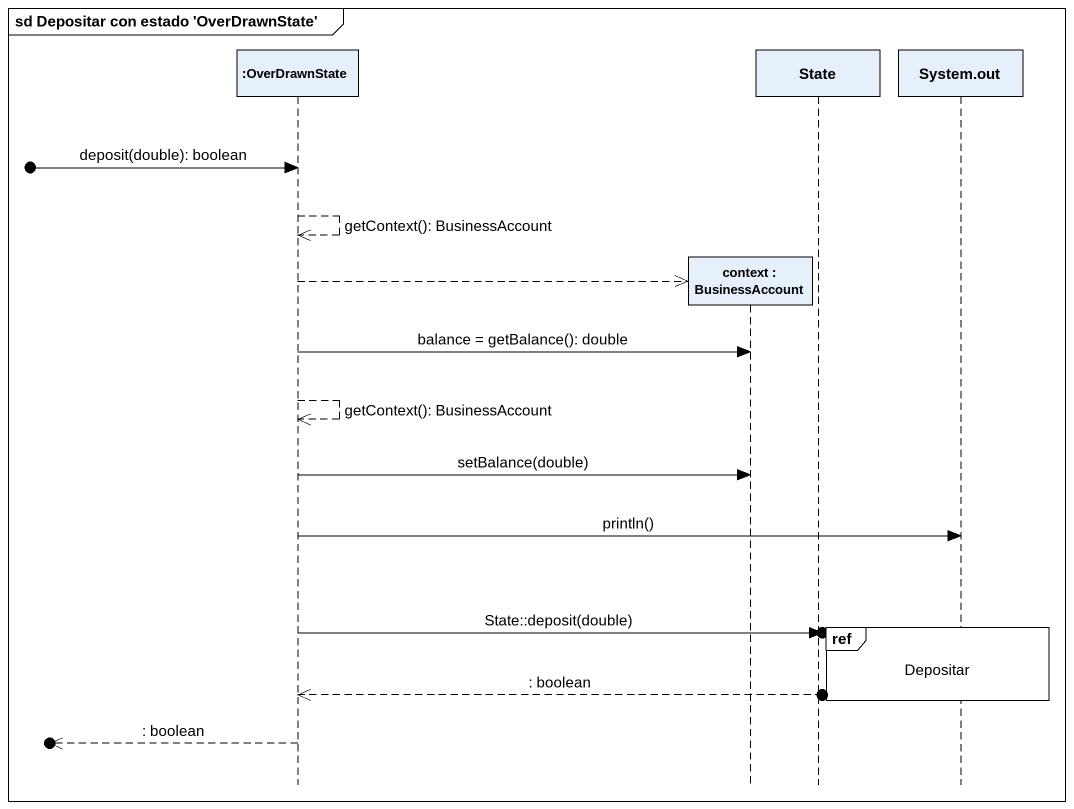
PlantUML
@startuml
mainframe sd Depositar con estado 'OverDrawnState'
hide footbox
participant ":OverDrawnState" as OverDrawnState
participant "context : BusinessAccount" as context
participant "State" as State_
participant "System.out" as System_out

[o-> OverDrawnState : deposit(double): boolean
OverDrawnState -->> OverDrawnState : getContext(): BusinessAccount
OverDrawnState -->> context **
OverDrawnState -> context : balance = getBalance(): double
OverDrawnState -->> OverDrawnState : getContext(): BusinessAccount
OverDrawnState -> context : setBalance(double)
OverDrawnState -> System_out : println()
ref over System_out : Depositar
OverDrawnState ->o] : State::deposit(double)
OverDrawnState <<--o] : : boolean
[o<<-- OverDrawnState : : boolean
@enduml
